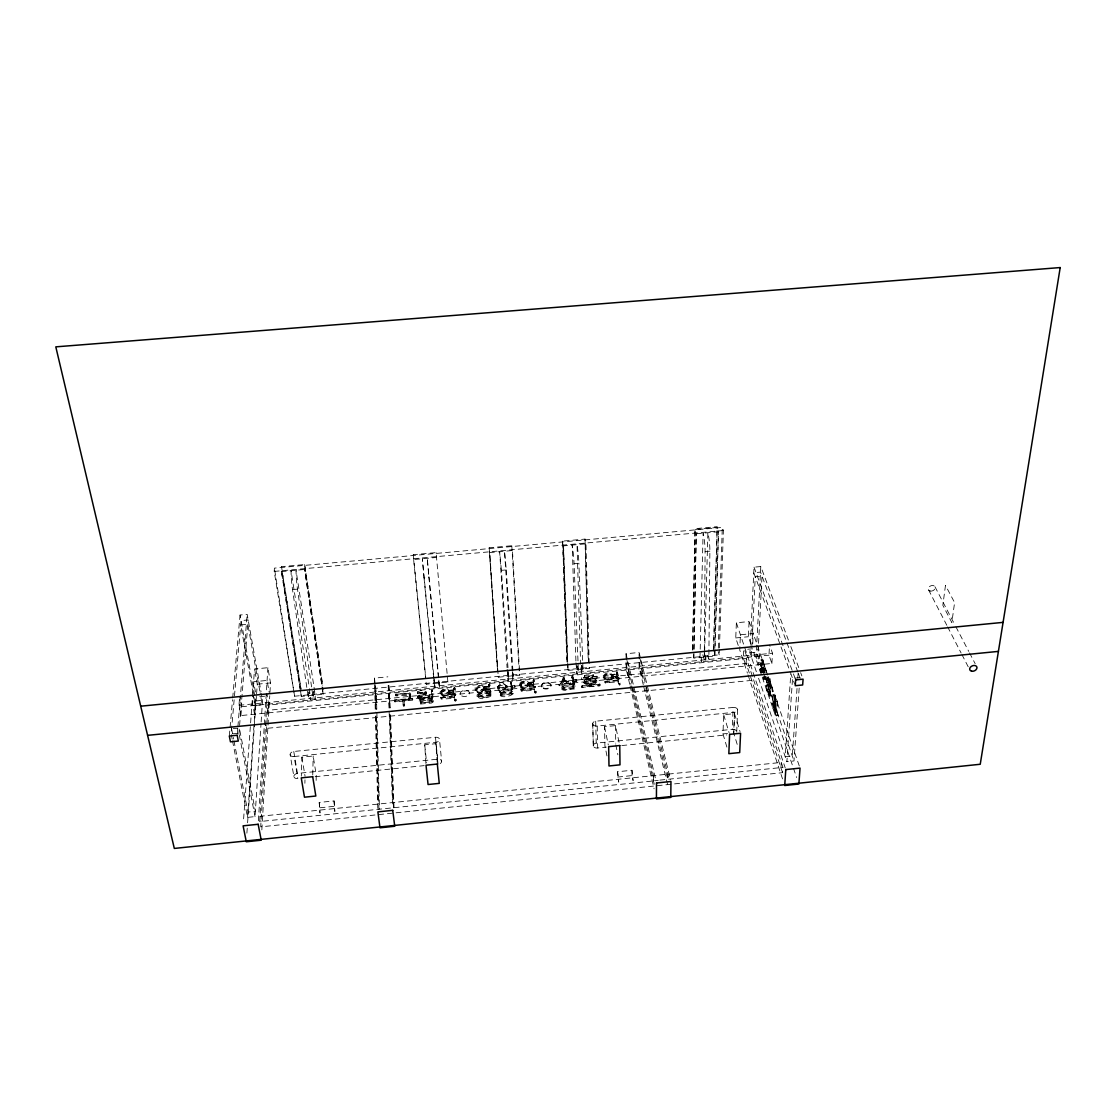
<?xml version="1.0" encoding="UTF-8"?>
<svg xmlns="http://www.w3.org/2000/svg" width="1116" height="1116" viewBox="0 0 1116 1116"><rect width="100%" height="100%" fill="white"/><g stroke="black" fill="none" stroke-linecap="round" stroke-linejoin="round"><path stroke-width="0.75" stroke-dasharray="5 3.75" d="M646.024 687.414L646.024 690.846L667.731 779.456L667.787 774.155M507.222 687.038C492.658 701.113 496.69 671.916 507.222 687.038C505.869 683.104 497.736 683.815 497.304 688.014M507.138 685.726C506.678 689.897 498.601 690.581 497.22 686.703M563.901 681.667C553.104 696.928 567.123 668.665 564.166 680.913L570.457 684.08L563.901 681.667L563.859 680.355L570.415 682.769L564.11 679.616M564.319 677.803L564.166 680.913M653.488 780.935L653.516 775.634M334.047 800.925L334.828 811.485L334.047 800.925L319.218 802.446L319.985 813.02L319.218 802.446M704.336 651.144L704.28 659.723L702.452 653.655M704.349 649.428L705.103 551.597A15.512 2.553 84.6 0 0 703.094 533.155L699.997 657.561L701.253 661.802L701.462 653.809M704.642 651.939L707.865 532.723A15.512 2.609 84.6 0 1 709.874 551.151L708.855 659.277L707.014 653.209M300.204 688.725L281.302 570.764L301.278 696.426L323.194 694.292L304.487 568.658L322.426 689.158M770.375 691.767C771.421 703.206 773.737 688.251 771.254 683.982C766.999 680.941 767.166 698.03 771.616 696.677M770.514 688.753L769.273 683.773M316.135 780.419L316.246 775.215L313.191 756.006L301.906 757.136L301.306 776.15M484.874 687.916C484.595 692.45 474.174 692.883 475.123 687.735C476.671 685.364 480.089 685.154 482.614 685.684C486.855 686.549 483.061 694.013 489.338 690.692L489.157 688.656L484.958 689.172L485.139 690.971M692.492 649.359L695.073 528.677L717.211 526.668L713.64 651.577M312.745 774.992L313.191 756.006M596.865 681.597C593.056 689.493 573.303 681.346 589.625 678.668C592.736 676.226 600.436 682.643 594.842 680.188C591.243 679.839 585.175 679.17 583.375 682.922M596.837 680.286C594.633 684.094 586.444 684.666 583.333 681.611M692.729 650.168L695.073 528.677M714.798 648.382L718.495 530.951L714.826 656.11L693.775 658.161L693.929 651.256M693.957 649.526L696.258 532.974L693.775 658.161M313.317 691.515L313.164 697.905L297.498 589.122A15.833 1.451 85.1 0 1 296.033 570.248L315.228 695.059L315.13 699.523L313.889 691.515M409.377 695.394L408.428 699.969L409.795 699.844L410.8 697.556L409.893 692.869L395.483 694.292L396.25 695.91L409.446 695.268L408.623 693.427L395.483 694.292M475.039 690.19C489.771 676.575 484.749 703.443 474.928 688.893M308.574 691.976L308.407 698.365L292.531 589.583A15.833 1.507 85.1 0 1 291.067 570.695L309.202 686.968M704.601 653.669L705.786 661.356L705.996 653.362M304.877 783.293L304.975 779.819M410.688 695.184L409.795 699.844M713.431 649.038L717.211 526.668M714.742 650.112L714.826 656.11M300.874 688.684L281.483 567.486L281.525 566.663L304.626 564.557L323.263 689.981M301.278 696.426L300.483 690.427M718.299 648.117L722.303 527.408L274.397 568.128L274.201 571.42L294.596 696.217L719.22 654.841L719.388 649.665M719.443 647.936L723.391 530.505L722.303 527.408M726.879 747.092L722.973 733.923L723.67 714.728L734.481 713.654L740.061 731.622M294.596 696.217L274.397 568.128M738.248 645.48L735.751 637.947L736.379 622.784L749.073 621.57L799.475 766.469M736.351 730.757A3.641 2.441 4 0 0 732.263 729.348L733.156 707.446L595.693 721.215A3.697 2.483 -1.1 0 0 592.791 724.186L593.335 746.116A3.655 2.497 -1 0 0 597.702 747.999L606.309 747.12M734.481 713.654L733.672 732.835L738.192 747.636M733.742 734.188L734.649 712.259A3.683 2.427 3.8 0 0 737.62 709.483A3.683 2.427 3.8 0 0 733.156 707.446M762.912 672.725C761.293 665.889 767.92 666.531 766.176 672.878M764.572 672.557L765.353 667.34M736.741 732.04L737.62 709.469M743.563 650.893L743.256 657.687L746.018 666.001L746.492 655.762L744.637 650.251M750.942 644.253L748.376 636.734L749.073 621.57M756.355 671.706L749.938 652.818L750.273 645.857M750.357 644.113L754.025 567.179L760.791 566.551L788.37 639.998M604.523 677.719C604.649 674.482 610.717 674.204 611.805 676.994L610.759 678.919L607.02 679.505A3.167 2.051 -0.7 0 1 604.928 678.514C602.054 674.05 610.243 672.013 611.791 675.696L611.805 676.994M752.742 643.681L753.23 633.525L740.41 634.753L739.755 650L747.427 673.129M760.791 566.551L756.118 656.431L758.964 664.717L759.508 654.492L757.597 648.996M758.42 646.108L757.89 656.347L751.361 656.989L755.239 576.763L762.019 576.135L758.503 644.406M763.818 669.182L760.847 670.256L761.056 667.145L762.8 667.117L763.818 669.182L764.307 666.294L763.316 660.086L761.126 659.737L760.721 664.508L762.061 670.549M439.704 692.436C450.822 679.337 453.054 703.094 439.704 692.436C449.33 707.028 454.854 680.104 439.83 693.747M761.865 669.53L761.656 672.627L761.056 667.145M763.623 669.502L763.316 672.46L762.744 666.88M611.791 675.696L610.731 677.607L607.006 678.193A3.167 2.051 -0.7 0 1 604.9 677.203L604.509 676.408M239.438 699.425L238.95 705.312L240.903 715.565L771.895 663.462L768.966 655.176L769.44 646.68M771.254 685.154C763.051 680.397 766.469 696.733 769.859 690.902M769.928 692.032L769.147 689.981L767.473 690.148L767.32 692.185M771.895 663.462L772.495 653.223L769.538 644.978M261.841 829.885L269.765 695.714M269.946 692.52L270.518 682.908L267.868 667.703L254.532 668.972L243.358 822.366M776.066 710.013C771.784 712.817 771.058 699.481 773.89 704.294C775.578 719.792 778.522 701.197 772.774 704.991C772.9 698.295 776.373 703.568 775.341 707.321L773.639 707.488L773.011 701.852M773.639 707.488L773.876 704.363L775.899 704.043L776.317 702.899L774.992 694.166L772.942 694.501L772.663 699.118L773.793 702.829L775.773 702.829L775.076 695.421L773.123 695.7L772.914 699.16M774.309 710.404L773.876 704.363M775.341 707.321L775.746 704.726M258.382 820.818L267.868 667.703M232.491 740.773L247.543 817.372L255.034 816.605L261.032 723.684M261.144 721.968L262.539 700.332L261.325 693.482M780.907 767.738L781.256 762.437L260.014 816.284L261.018 821.571M782.553 772.677L746.144 663.448L267.687 710.334L260.698 826.858L782.553 772.677L782.902 767.376L746.381 658.328L266.78 705.214L259.679 821.557L658.231 780.433M799.182 688.056L793.992 760.945L786.906 761.684L792.555 678.375L799.921 677.649M246.887 833.15L247.487 824.543M247.599 822.813L256.373 697.026L253.611 681.736L267.087 680.439L269.165 692.325M256.596 693.817L257.28 684.192L254.532 668.972M247.543 817.372L255.704 701.001L240.052 615.028L247.18 614.372L261.018 691.78M797.033 688.446L792.29 756.02L785.232 756.746L790.798 673.576L794.648 684.094M797.773 678.054L798.135 672.85M763.218 672.125C761.977 666.866 767.752 668.289 765.925 672.641M764.878 671.958L765.409 668.526M238.88 734.147L248.171 619.938L241.07 620.608L231.151 733.965L232.156 739.071M240.903 715.565L241.628 706.707L239.689 696.468M237.331 733.519L237.75 728.343M237.903 726.614L247.18 614.372M575.047 686.591C562.52 695.394 552.406 681.471 573.373 683.815C575.451 683.996 575.94 688.223 574.196 689.032C570.332 688.614 560.134 693.761 561.32 685.991M229.31 736.03L232.533 699.732M232.686 698.002L240.052 615.028M573.805 687.944L562.966 688.949L563.008 685.531L573.136 684.596L573.805 687.944L573.178 685.908L562.673 687.358M573.75 686.633L563.203 688.014L562.729 685.656M764.348 676.868L763.707 679.491L762.967 676.17M766.008 676.701L765.506 679.253L763.707 679.491M561.362 687.303C563.733 684.736 574.838 682.057 575.089 687.902M520.754 684.401C521.186 680.369 529.905 681.025 528.063 685.838L526.375 687.205L523.209 687.512A3.181 2.065 -3.6 0 1 521.172 686.507L520.754 684.401L521.088 685.196A3.181 2.065 -3.6 0 0 523.125 686.201L526.905 685.615L528.105 683.676M520.823 685.698C521.088 682.532 527.143 682.071 528.175 684.987M476.853 695.338C481.303 687.651 501.991 695.366 484.4 698.1C481.442 700.681 473.296 694.557 478.736 696.691C482.684 696.858 488.906 697.653 491.263 693.929M476.964 696.649C479.629 693.022 487.985 692.255 491.347 695.24M498.601 687.888C498.908 684.722 504.962 684.22 505.966 687.163L504.753 689.116L500.958 689.702A3.181 2.065 -4.3 0 1 498.936 688.684C495.783 683.648 506.622 681.834 505.966 687.163M513.011 693.803C510.389 696.719 497.736 699.355 499.215 691.878C501.935 689.088 514.434 686.34 513.011 693.803C512.955 691.474 502.242 697.612 499.438 693.747M505.883 685.852L504.655 687.805L500.875 688.391A3.181 2.065 -4.3 0 1 498.852 687.386L498.517 686.577M511.714 693.845L500.903 695.087L500.652 691.529L510.361 690.455L511.407 690.832L511.714 693.845L511.63 692.534L500.721 693.538M769.789 695.519C771.491 690.344 768.757 676.449 768.952 693.092C770.724 700.025 773.472 689.827 771.812 686.759M476.239 688.753C476.755 684.75 485.46 685.336 483.577 690.19L481.833 691.571L478.652 691.878A3.181 2.065 -5.1 0 1 476.658 690.874L476.239 688.753L476.546 689.562A3.195 2.065 -5.1 0 0 478.555 690.581L482.363 689.981L483.619 688.028M476.337 690.065C476.671 686.926 482.726 686.368 483.716 689.339M764.042 676.798C762.298 679.156 766.441 678.681 765.702 676.631M478.122 695.212C482.251 689.353 498.866 695.38 484.316 697.374C468.399 694.794 486.855 697.737 489.994 694.054M478.234 696.524L483.995 694.487L490.077 695.366M441.015 692.311C441.601 688.307 450.292 688.851 448.395 693.747L446.609 695.129L443.415 695.449A3.195 2.079 -6.3 0 1 441.434 694.431L441.015 692.311L441.308 693.12A3.195 2.079 -6.3 0 0 443.289 694.138L447.111 693.552L448.423 691.585M441.141 693.622C441.531 690.497 447.6 689.883 448.548 692.896M433.301 700.43L432.241 701.573L421.304 702.717L419.156 701.741L420.481 704.043L431.599 703.024L433.426 701.727L432.576 697.737L420.76 698.616L419.142 699.425L419.295 703.052M767.222 689.423L768.896 689.256C768.031 686.061 763.553 675.989 769.259 677.161C771.742 679.993 769.761 690.999 766.985 684.15M593.475 675.054C585.161 677.775 578.785 675.306 592.819 674.748C596.502 677.635 583.556 680.132 584.477 675.933M593.447 676.645L593.252 674.789M761.377 672.948C758.266 670.897 761.405 665.987 762.493 670.088L762.8 667.103M761.126 659.737C763.149 661.091 762.939 670.074 761.893 668.526M431.976 700.471L420.467 701.545L420.83 703.233L432.101 701.783L431.585 698.393L420.816 699.383L420.606 702.857M775.55 701.043L774.923 711.31L776.22 715.984L777.978 715.579L776.903 711.394L777.461 701.448L775.55 701.043L775.188 711.562L776.22 715.984M777.266 700.876L776.624 711.129L777.922 715.802M603.17 675.947L605.486 673.604L609.643 673.199L612.489 674.51L613.395 678.612L617.553 678.333C621.389 683.69 615.893 665.08 616.855 675.208L612.712 675.724L612.712 678.486L608.792 680.202L604.258 679.309L603.17 675.947C603.868 680.216 611.875 679.923 613.089 676.143M603.198 677.259C604.426 673.687 610.703 673.436 612.851 676.31L613.451 676.268M769.05 691.794L768.798 691.069M597.2 676.533L581.478 678.068L596.544 676.24L596.781 678.249L581.52 679.379L597.158 678.11M419.184 701.169C421.541 696.858 433.189 701.015 433.161 698.407M774.713 701.671L774.476 704.81L773.834 703.15M605.053 681.457L618.278 679.867L619.729 680.872L619.701 684.973L617.873 681.904L605.081 682.755L605.053 681.457L617.859 680.593L619.227 684.917M605.081 682.755C608.443 683.09 620.691 677.007 620.119 684.819M573.75 679.658L576.721 679.728L573.875 680.369C574.043 695.756 570.053 664.173 573.791 680.969L576.763 681.025L573.917 681.681M500.652 691.529L500.61 693.245L500.526 691.934M520.963 689.493L534.313 687.888L535.694 688.907L535.959 692.896L534.815 692.673L533.839 688.642L520.963 689.493L521.674 691.111L534.452 690.372M521.033 690.804L533.476 689.214L535.75 690.218M584.519 677.231L593.293 676.101M571.95 678.096L572.02 676.491M512.077 686.214L512.16 687.526L515.034 686.87L512.049 686.8L511.979 685.503L514.769 685.308L514.434 685.991M613.172 678.389L617.385 677.607L616.995 674.622L612.698 674.413L616.827 673.897M617.553 678.333L617.371 676.296L613.144 677.077L619.031 677.844M771.114 684.903L770.765 693.496M599.976 684.234L582.05 686.27L582.44 685.601L590.197 684.833L590.225 686.145L581.896 687.317L599.487 685.963L599.976 684.234L591.452 684.708L591.103 683.006L589.862 683.131L590.225 686.145M420.509 701.225L420.523 699.509M440.89 697.472L454.379 695.854L455.691 696.872L455.83 700.89L454.7 700.667L453.849 696.593L440.89 697.472L441.643 699.09L454.491 698.351M441.015 698.769C443.763 695.966 455.802 698.825 455.691 696.872M512.411 689.437L510.863 682.169L511.128 689.562L512.244 689.758L512.328 688.126L512.244 689.758M769.942 696.844L770.961 683.606M563.175 677.593C564.166 681.248 558.921 682.406 559.046 685.364M616.855 675.208C616.241 670.088 619.896 677.3 619.059 679.142M620.245 683.173L619.213 683.606M535.108 687.498C535.75 683.508 534.69 690.302 533.825 686.326C527.561 689.646 530.923 678.751 524.004 681.137C521.2 681.039 518.284 683.424 519.679 686.396C526.599 693.427 528.342 682.267 533.336 683.173M529.654 686.605L529.486 684.805L533.643 684.289L533.825 686.326M529.43 686.382L533.713 685.601M529.054 683.955L529.096 682.392L533.267 681.862L533.448 683.899C529.263 685.057 521.437 678.96 519.526 685.838M488.682 684.736C491.738 710.669 489.519 670.451 489.045 688.251L484.637 688.307L488.961 687.512M484.93 690.748L489.24 689.953M484.637 688.307L484.651 686.731L488.864 686.214M394.408 701.559L412.585 699.523L412.153 700.192L404.257 700.974L404.118 699.662L412.627 698.449L394.855 699.844L395.022 701.88L402.988 701.099L402.834 699.788L394.255 700.262M533.197 680.09C536.294 681.653 530.393 675.836 535.275 687.163M574.126 683.899L573.875 680.369M453.905 691.794L449.497 691.864L453.849 691.055M454.128 694.25C448.73 697.235 448.088 690.302 453.947 692.199M449.72 694.305L454.059 693.51M395.622 694.013L395.803 695.868M449.497 691.864L449.511 690.274L453.724 689.758M490.677 692.743L490.761 691.069L490.859 692.38M488.78 686.047L488.85 684.415M453.71 689.576C456.486 680.495 454.533 710.222 453.766 687.958M455.83 700.89L455.914 699.23L456.025 700.541M455.342 695.435L455.412 693.775L455.523 695.087M431.432 690.134C431.948 712.468 434.208 682.657 431.39 691.767M432.91 697.639L432.98 695.979M417.286 692.087C427.358 685.824 430.79 698.351 419.072 696.384C416.491 701.629 441.35 692.729 424.987 698.239C421.653 700.178 415.584 699.104 418.026 694.459C419.825 692.757 425.726 695.366 425.07 692.004C403.253 694.724 430.288 690.623 424.401 694.808M417.426 693.399L424.359 692.366L426.521 693.231M403.42 706.051C402.29 702.257 404.327 709.023 404.341 704.294M404.285 705.968L404.118 699.662M563.859 680.355L561.39 683.341L558.99 684.052M408.428 699.969L409.488 697.695L409.293 693.957L395.775 695.324M762.772 659.584C760.554 663.099 764.934 672.362 763.93 663.727C762.214 654.869 757.917 669.223 763.693 667.996M768.715 676.617L768.282 681.402L769.775 685.043L768.966 677.872L767.041 678.165L767.013 682.936M762.912 660.798L762.772 665.68M768.84 677.858L768.087 686.535M774.811 694.138L774.462 699.927L775.899 704.043M762.047 668.163L761.252 660.965M774.95 695.408L774.685 699.718L775.773 702.829M774.058 702.996L774.323 698.672L773.248 695.575M426.396 691.934C427.567 696.398 415.347 693.05 420.007 696.844C440.764 692.38 423.508 699.858 417.663 696.468M500.735 692.841L511.491 692.143M420.662 700.82L431.99 700.067L431.85 698.755M571.908 676.798L572.954 682.392L574.084 682.587M533.043 680.397L533.908 685.977L535.052 686.201M511.044 688.251L512.16 688.46M489.45 691.195L490.58 691.432M454.1 693.915L455.23 694.124M431.794 697.416L431.669 696.105L432.785 696.328M403.281 704.74L404.132 704.656M534.745 691.362L536.057 691.236L535.959 692.896M563.231 678.891L564.361 679.114M454.589 699.355L455.719 699.579M533.267 681.388L534.411 681.555M488.947 685.726L490.077 685.894M453.877 689.256L455.021 689.437L454.896 688.126M431.571 691.446L432.701 691.613L432.576 690.316M572.062 677.803L573.219 677.97L573.791 680.969M511.644 683.787L510.361 683.913L510.403 682.308M419.63 695.268L417.83 696.203L417.803 697.779M320.069 807.775L334.856 806.254M617.664 777.085L632.005 775.592L633.107 780.628L631.977 770.263L617.594 771.742L618.71 782.121L617.594 771.742M659.891 780.112L782.902 767.376M722.973 733.923L727.562 733.463M315.13 776.708L424.192 765.632M621.807 745.558L726.851 734.886M775.648 701.225L777.364 701.043M775.746 701.615L777.461 701.448M773.109 701.992L774.811 701.825M773.193 702.383L774.881 702.215M290.132 754.555A3.822 2.511 -11.9 0 0 294.122 756.508L297.819 778.466A3.78 2.525 -12.2 0 1 293.871 776.499L290.132 754.555A3.822 2.511 -11.9 0 1 293.773 751.473L435.477 737.271A3.725 2.497 -7 0 1 439.495 739.392L441.643 761.321M772.091 703.568L773.779 703.401M772.105 704.001L773.807 703.833M773.974 704.517L775.676 704.336M773.039 705.731L774.741 705.563M294.122 756.508L435.84 742.266A3.725 2.497 -7 0 0 439.495 739.392M592.791 724.186A3.697 2.483 -1.1 0 0 597.2 726.056L734.649 712.259M773.904 708.241L775.606 708.074M425.907 763.497L424.722 744.79L435.868 743.675L437.207 762.354M606.965 755.937L604.928 745.907L604.551 726.711L615.488 725.609L619.408 743.87M774.351 709.72L776.052 709.553M775.215 711.882L776.917 711.715M776.262 715.286L777.964 715.119M776.276 715.747L777.978 715.579M293.871 776.499A3.78 2.525 -12.2 0 1 297.456 773.402L437.667 759.187A3.697 2.525 -7.2 0 1 441.587 760.986A3.697 2.525 -7.2 0 1 439.007 764.055M593.335 746.116A3.655 2.497 -1 0 1 596.209 743.13L732.263 729.348M454.017 692.938L449.609 693.008M489.24 689.381L484.832 689.451M533.755 685.015L529.361 685.085M589.89 684.443L591.145 684.317L591.48 686.019L600.003 685.545M761.224 667.661L762.87 667.494M760.247 668.679L761.851 668.777M760.219 669.363L761.865 669.195M761.084 670.967L762.744 670.8M233.16 728.65L237.82 728.19M751.779 680.383L266.612 728.371L265.678 723.21M232.714 733.812L238.95 733.198M766.092 685.531L767.752 685.364M766.106 685.991L767.766 685.824M770.249 687.498L771.937 687.33M767.138 691.655L769.956 691.362M767.222 692.018L769.984 691.808M768.952 693.092L770.64 692.924M257.28 684.192L270.518 682.908M735.751 637.947L748.376 636.734M375.255 709.385L374.446 678.123L387.852 676.826M629.703 684.22L626.16 669.042L626.034 653.739L639.091 652.483L670.549 779.805M259.721 696.691L266.417 696.049M747.72 649.219L752.491 648.759L796.629 777.517M255.704 701.001L262.539 700.332M436.426 556.647L436.495 557.456L413.59 559.535L413.534 558.725L426.256 684.248L447.893 682.127L447.823 681.276M498.28 677.217L519.763 675.124L512.411 549.728L512.537 550.523L489.812 552.587L489.701 551.792L498.28 677.217L498.182 676.38M568.002 670.423L589.332 668.345L585.942 543.032L586.109 543.813L563.552 545.877L563.399 545.082L568.002 670.423L567.765 663.504M749.938 652.818L756.453 652.176L793.992 760.945M238.95 705.312L772.495 653.223M241.628 706.707L768.966 655.176M488.947 686.94L484.539 687.01M533.378 682.587L528.984 682.657M453.793 690.483L449.371 690.553M292.531 589.583L297.498 589.122M433.678 674.775L422.336 558.739L423.982 577.474L428.879 577.028L439.16 685.601M507.892 672.585L508.743 678.821L501.405 570.346L506.273 569.899L504.53 551.248L512.802 680.202L512.314 672.209M577.251 665.834L578.451 672.013L574.056 563.664L578.883 563.217A15.61 1.339 84.8 0 0 577.028 544.65L580.599 663.992M705.103 551.597L709.874 551.151M413.325 555.489L413.283 554.694L436.077 552.615L447.893 682.127M497.527 670.437L489.171 547.789L511.798 545.738L511.909 546.533M566.956 661.969L562.604 541.12L585.049 539.084L588.439 662.458M695.324 529.444L717.49 527.436M274.201 571.42L723.391 530.505M281.246 571.601L304.459 569.481M696.51 533.755L718.76 531.732M769.775 686.368L768.38 682.364M767.027 676.784L768.519 681.43M767.166 678.026L768.282 681.764L767.808 685.098M773.109 694.305C776.192 696.775 774.197 709.748 772.774 700.095M409.279 693.999L410.758 695.087L410.604 693.775M765.325 678.151L764.865 676.435M763.735 668.693L764.251 672.808M765.367 679.323L764.697 676.882M763.693 667.508L764.488 671.874M772.146 703.317L772.774 704.991M766.134 685.252L768.24 692.199L767.473 690.148M934.971 586.779L955.073 625.239M955.868 626.774L968.73 651.381M969.539 652.93L975.175 663.699M928.54 589.834L946.814 625.281M947.61 626.815L961.113 653.013M961.908 654.562L968.269 666.894M512.746 691.808C509.621 688.363 499.368 694.292 499.215 691.878M763.567 678.263L763.205 676.603M790.826 646.527L800.019 671.009M800.632 672.641L801.86 675.905M797.842 672.069L760.512 572.103L753.76 572.731L790.505 672.795M798.442 673.687L800.256 678.514M754.025 567.179L795.652 679.895M761.949 669.642L763.023 672.781M760.359 668.819L760.847 670.256M758.573 678.249L786.906 761.684M736.379 622.784L785.232 767.934M747.971 674.789L782.525 778.898M718.188 651.563L719.22 654.841M723.67 714.728L729.111 732.738M519.442 684.526C520.851 688.363 528.942 687.749 529.361 683.55M640.138 659.277L641.798 665.987L641.812 676.226L639.761 667.8L639.733 657.603M641.798 668.554L645.634 684.136M646.429 687.372L669.014 779.177M641.812 673.673L644.113 683.034M643.248 684.61L639.133 667.773L639.091 652.483M643.653 686.298L668.303 787.31M626.034 653.739L656.124 781.312M627.053 660.546L628.629 667.27L628.713 677.51L626.746 669.07L626.648 658.872M628.657 669.837L654.687 780.656M628.699 674.957L630.889 684.345M631.251 685.908L654.269 784.283M630.094 685.908L654.074 788.789M616.995 674.622L617.371 676.296M615.767 744.804L617.887 754.821M604.551 726.711L608.304 745M589.164 667.508L589.332 668.345M562.604 541.12L567.109 662.792M589.862 683.131L590.197 684.833M581.868 665.387L583.096 671.553L578.883 563.217M231.598 728.804L233.593 739.001M233.928 740.703L247.919 812.099L255.369 811.332L239.368 728.037M239.284 734.9L255.034 816.605M259.805 691.069L247.822 624.263L240.679 624.932L255.383 705.452L262.26 704.782L260.112 692.785M293.773 751.473L297.456 773.402M301.906 757.136L305.073 776.345M281.525 566.663L301.18 689.535M309.467 688.684L310.415 699.983L309.174 691.976M304.626 564.557L322.761 685.712M322.677 690.874L323.194 694.292M519.651 674.287L519.763 675.124M512.551 672.125L513.416 678.361L513.067 673.199M489.171 547.789L497.513 669.558M374.446 678.123L376.371 693.441L376.831 710.669M374.837 683.341L376.357 702.271L374.892 685.071M388.661 685.447L389.805 700.96L388.382 685.503M388.87 685.336L390.265 707.823M394.394 699.969L394.576 701.825M403.727 704.796L403.866 706.107M412.627 698.449L412.78 699.76M412.446 698.211L412.613 700.039M418.96 696.272L419.086 697.57M417.454 691.808L417.593 693.664M420.704 701.922L420.83 703.233M424.722 744.79L426.577 762.395M425.154 692.255L425.294 693.552M424.861 691.85L425.14 694.612M429.73 695.31L429.855 696.621M429.409 695.129L429.534 696.44M413.283 554.694L425.74 677.412M432.324 690.051L432.464 691.362M431.892 689.995L432.018 691.306M432.352 696.496L432.478 697.793M431.878 696.426L432.018 697.723M431.585 698.393L431.711 699.704M431.752 700.848L431.892 702.159M435.477 737.271L437.667 759.187M435.84 742.266L438.03 764.223M429.772 695.603L429.911 696.914M433.845 676.505L434.849 687.819L434.068 679.825M438.658 677.789L427.233 558.293L428.879 577.028M423.982 577.474L434.459 686.061L433.985 679.77M441.015 697.179L441.197 699.035M449.511 690.274L449.915 694.529M454.212 687.805L454.324 689.116M454.798 694.292L454.91 695.603M455.286 699.718L455.398 701.029M454.324 694.222L454.449 695.533M454.812 699.662L454.937 700.974M454.142 696.663L454.268 697.974M454.658 687.875L454.77 689.172M436.077 552.615L436.147 553.424M484.651 686.731L484.86 688.53M489.743 684.331L489.826 685.643M490.161 691.585L490.259 692.896M489.296 684.275L489.38 685.587M489.687 691.515L489.785 692.827M501.405 570.346L499.661 551.695L507.055 667.661M501 693.915L501.084 695.226M426.2 683.383L426.256 684.248M506.273 569.899L512.955 671.469M563.05 677.928L563.134 679.839M507.166 669.391L508.185 680.662L507.682 672.655M511.365 682.211L511.435 683.522M511.742 688.614L511.825 689.911M510.863 682.169L510.947 683.48M511.295 688.544L511.365 689.841M511.435 692.91L511.519 694.222M511.114 690.483L511.198 691.794M514.95 685.559L515.034 686.87M514.769 685.308L514.936 687.163M521.046 689.214L521.214 691.069M511.798 545.738L519.163 670.925M529.096 682.392L529.277 684.178M535.471 691.725L535.527 693.036M534.996 691.669L535.052 692.98M534.634 686.354L534.69 687.651M534.076 679.993L534.145 681.304M534.159 686.284L534.229 687.596M533.629 679.937L533.699 681.248M534.132 688.712L534.201 690.009M402.834 699.788L403.211 705.744M559.548 684.457L559.59 685.768M559.144 684.345L559.2 685.656M564.04 677.51L564.096 678.807M563.594 677.454L563.636 678.751M563.203 688.014L563.245 689.325M390.53 714.784L394.074 808.849M389.498 698.407L389.861 708.088M390.154 716.151L393.571 807.845M388.884 693.273L389.484 709.385M389.665 714.449L392.93 802.543M563.552 545.877L567.695 661.774M388.173 685.503L389.065 709.776M389.121 711.506L392.623 806.868M572.968 676.408L573.01 677.705M573.136 684.596L573.178 685.908M572.466 676.352L572.508 677.663M570.415 682.769L570.457 684.08M570.22 683.048L570.262 684.345M569.774 683.159L569.83 684.471M575.912 660.979L572.201 545.082A15.61 1.283 84.8 0 1 574.056 563.664M575.968 662.709L577.014 673.938L576.763 665.945M576.54 679.477L576.679 681.318M574.238 682.267L574.28 683.578M573.666 682.741L573.708 684.052M573.582 687.01L573.624 688.321M573.219 682.671L573.261 683.982M576.721 679.728L576.763 681.025M581.352 665.499L581.589 673.492L580.655 665.722M581.98 685.726L582.092 687.582M581.575 677.789L581.729 679.63M581.855 686.005L581.896 687.317M584.575 675.64L584.728 677.496M584.617 681.485L584.644 682.797M376.873 712.399L379.468 808.849M591.103 683.006L591.145 684.317M585.049 539.084L588.23 659.905M376.036 699.718L376.287 709.427M376.51 717.504L378.938 809.365M375.395 694.598L375.855 712.343M375.939 715.816L378.24 804.064M375.436 716.332L377.794 808.403M595.693 721.215L596.209 743.13M592.722 723.531L593.266 745.46M591.452 684.708L591.48 686.019M596.99 676.282L597.018 677.593M597.2 726.056L597.702 747.999M595.539 680.411L595.567 681.723M599.738 683.996L599.892 685.81M605.137 681.165L605.277 683.02M612.6 674.678L612.614 675.989M615.488 725.609L615.739 743.2M613.242 676.812L613.395 678.612M612.837 674.901L612.865 676.198M612.698 674.413L612.712 675.724M619.687 683.662L619.701 684.973M618.892 678.179L618.906 679.491M618.487 678.333L618.501 679.644M618.152 680.662L618.166 681.974M618.013 678.263L618.027 679.574M617.511 672.055L617.525 673.353M617.064 671.999L617.078 673.297M616.632 672.139L616.52 673.743M632.702 688.725L632.716 692.157M631.977 770.263L632.005 775.592M268.663 704.057L268.147 712.901L266.319 702.634L266.864 693.831L268.663 704.057M255.159 705.382L254.532 714.226L252.648 703.973L253.29 695.156L255.159 705.382M945.475 585.412L942.839 605.29L951.836 622.575L954.598 602.556L945.475 585.412M584.868 682.155L584.672 682.462A1.507 0.976 -1.5 0 0 585.105 683.383L590.434 683.843L595.358 682.364A1.493 0.976 -1.2 0 0 595.414 681.416L589.792 680.704L584.868 682.155M584.826 680.844L584.631 681.165A1.507 0.976 -1.5 0 0 585.063 682.071L590.392 682.532L595.33 681.067A1.493 0.963 -1.2 0 0 595.386 680.104L589.764 679.393L584.826 680.844M439.495 687.372L438.728 679.365L439.495 687.372M543.283 688.446A4.729 3.083 -2.8 0 0 550.899 686.298A4.729 3.083 -2.8 0 0 544.524 683.145A4.729 3.083 -2.8 0 0 543.283 688.446M543.255 687.93A4.729 3.083 -2.8 0 0 550.885 685.782A4.729 3.083 -2.8 0 0 544.496 682.629A4.729 3.083 -2.8 0 0 543.255 687.93M461.731 695.952A4.757 3.097 -5.6 0 0 469.501 693.775A4.757 3.097 -5.6 0 0 463.321 690.581A4.757 3.097 -5.6 0 0 461.731 695.952M930.312 591.062A3.557 2.651 -24 0 0 935.166 587.448A3.557 2.651 -24 0 0 929.781 586.402A3.557 2.651 -24 0 0 930.312 591.062"/><path stroke-width="1.5" d="M147.605 735.346L998.415 651.395M140.714 706.191L1003.089 622.379M656.515 782.986L656.431 798.917L670.772 797.41L670.967 781.479L656.515 782.986M729.599 734.37L728.832 753.677L739.699 752.561L740.578 733.254L729.599 734.37M785.79 769.58L784.715 785.511L798.861 784.032L800.046 768.101L785.79 769.58M795.652 679.895L795.248 685.712L802.655 684.973L803.088 679.17L795.652 679.895M1060.2 267.561L980.239 764.265L174.319 848.439L55.8 346.853L1060.2 267.561M258.173 824.278L243.107 825.84L246.287 841.771L261.228 840.208L258.173 824.278M392.748 810.328L377.878 811.876L379.984 827.807L394.729 826.258L392.748 810.328M312.703 776.708L301.25 777.88L304.473 797.201L315.828 796.029L312.703 776.708M437.332 764.055L426.005 765.199L428.056 784.52L439.258 783.376L437.332 764.055M619.757 745.53L608.652 746.66L608.987 765.967L619.994 764.837L619.757 745.53M237.178 735.249L229.31 736.03L230.454 741.847L238.308 741.066L237.178 735.249M971.729 671.218A3.808 2.72 -23.1 0 0 976.974 667.452A3.808 2.72 -23.1 0 0 971.255 666.433A3.808 2.72 -23.1 0 0 971.729 671.218"/></g></svg>
